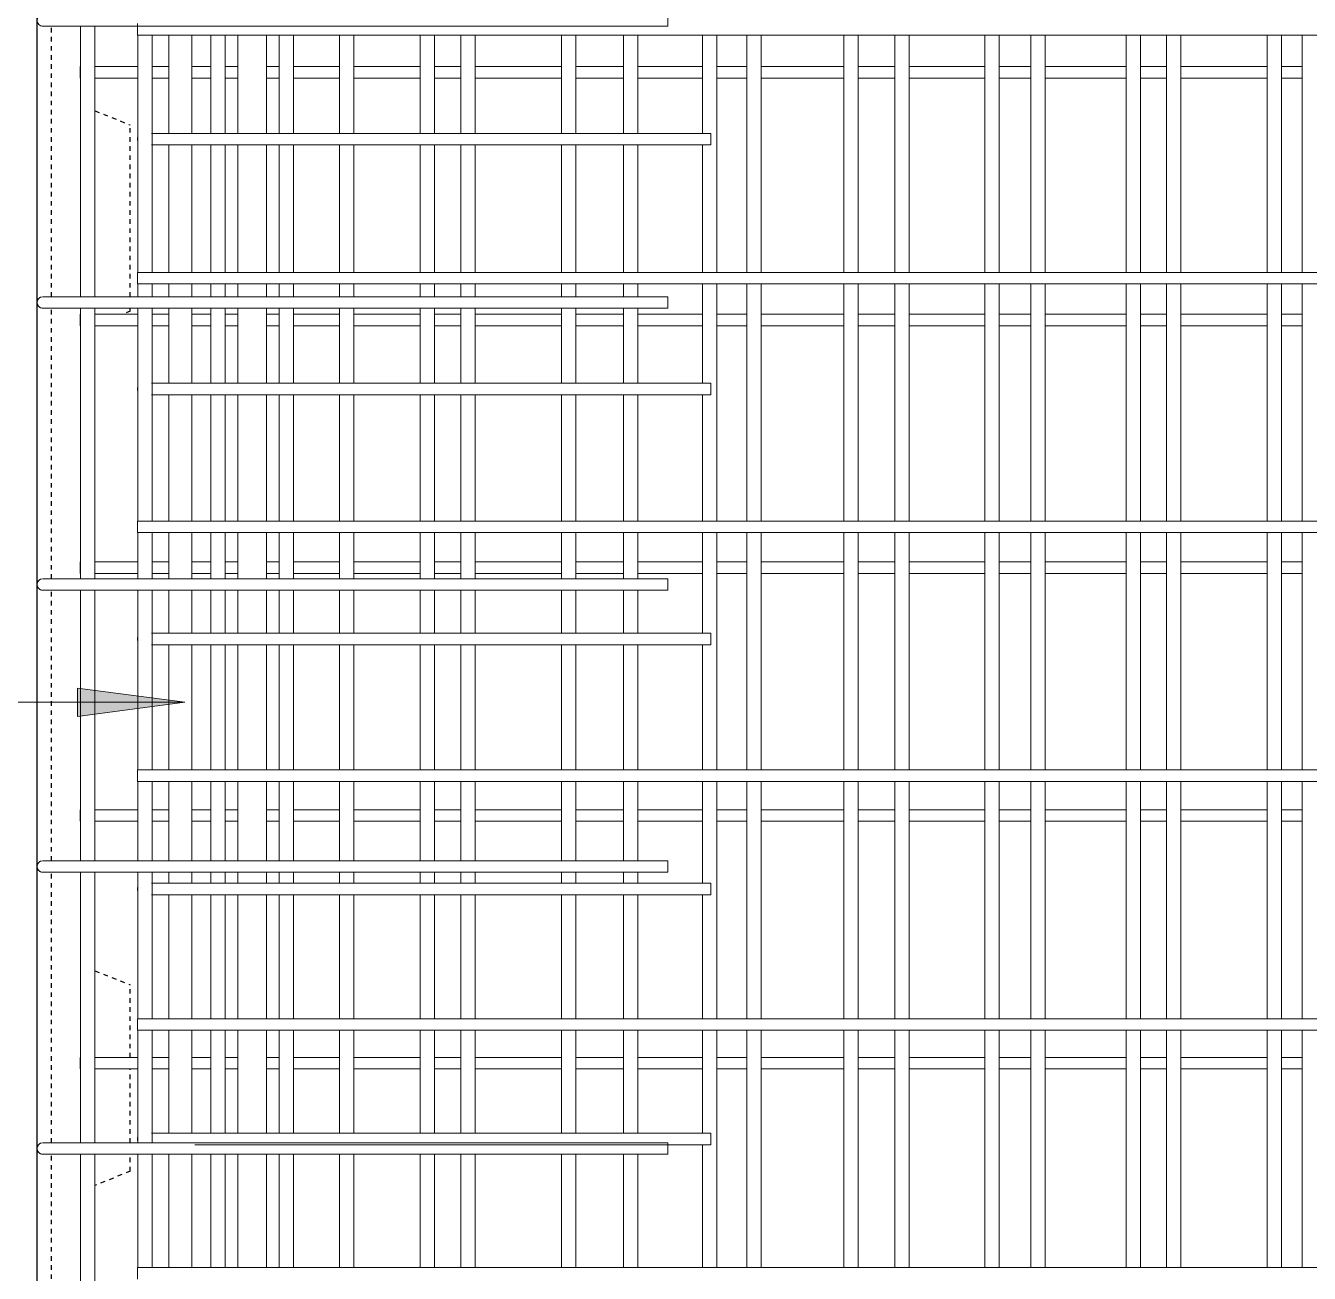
# Model space of a CAD drawing. Header units: millimetres. Extents: x -7118 to 5307, y -2677 to 10400.
# Drawn here: x -4304 to -3409, y 4541 to 5412 of the extents above; entities that cross this region are included whole.
import ezdxf

# ---------------------------------------------------------------- set-up
doc = ezdxf.new("R2010")
doc.units = ezdxf.units.MM
doc.linetypes.add('Dash', pattern=[6.36, 3.18, -3.18])
for name, color, linetype, lineweight in [('A-WALL', 113, 'Continuous', 25), ('A-WALL-HDLN', 110, 'Dash', 25), ('S-RBAR', 171, 'Continuous', 18), ('S-RBAR-IDEN', 171, 'Continuous', 9)]:
    doc.layers.add(name, color=color, linetype=linetype, lineweight=lineweight)

msp = doc.modelspace()

# ---------------------------------------------------------------- hatches: boundary and pattern name
at = {"layer": 'S-RBAR-IDEN'}
msp.add_hatch(color=256, dxfattribs=at).paths.add_polyline_path([(-4193.11251, 4939.71399), (-4268.11251, 4949.58793), (-4268.11251, 4929.84005)])

# ---------------------------------------------------------------- linework, layer by layer
at = {"layer": 'A-WALL'}
msp.add_line((-4296.19617, -1395), (-4296.19617, 7060), dxfattribs=at)
at = {"layer": 'A-WALL-HDLN'}
for p, q in [((-4286.19359, 5222.66667), (-4286.19359, 5411.44444)), ((-4255.84482, 5352.35946), (-4231.19617, 5342.5)), ((-4231.19617, 5222.66667), (-4231.19617, 5342.5)), ((-4286.19359, 5025.88889), (-4286.19359, 5214.66667)), ((-4231.19617, 5212.5), (-4231.19617, 5214.66667)), ((-4231.19617, 5212.5), (-4236.38848, 5210.42308)), ((-4286.19359, 4829.11111), (-4286.19359, 5017.88889)), ((-4286.19359, 4632.33333), (-4286.19359, 4821.11111)), ((-4255.84482, 4752.35946), (-4231.19617, 4742.5)), ((-4231.19617, 4691.94231), (-4231.19617, 4742.5)), ((-4231.19617, 4632.33333), (-4231.19617, 4683.94231)), ((-4286.19359, 4435.55556), (-4286.19359, 4624.33333)), ((-4231.19617, 4612.5), (-4231.19617, 4624.33333)), ((-4231.19617, 4612.5), (-4255.84482, 4602.64054))]:
    msp.add_line(p, q, dxfattribs=at)
at = {"layer": 'S-RBAR'}
for p, q in [((-3856.19617, 5411.44444), (-3856.19617, 5419.44444)), ((-4272.19617, 5411.44444), (-4292.19617, 5411.44444)), ((-4272.19617, 5411.44444), (-3856.19617, 5411.44444)), ((-4265.84482, 5222.66667), (-4265.84482, 5411.44444)), ((-4255.84482, 5222.66667), (-4255.84482, 5411.44444)), ((-4226.19617, 5405.25), (-4226.19617, 5413.25)), ((-4226.19617, 5405.25), (-2591.19617, 5405.25)), ((-4225.89942, 5239.65385), (-4225.89942, 5405.25)), ((-4215.89942, 5239.65385), (-4215.89942, 5405.25)), ((-4204.19617, 5336.64706), (-4204.19617, 5405.25)), ((-4188.19617, 5336.64706), (-4188.19617, 5405.25)), ((-4174.89211, 5336.64706), (-4174.89211, 5405.25)), ((-4164.89211, 5336.64706), (-4164.89211, 5405.25)), ((-4156.19617, 5336.64706), (-4156.19617, 5405.25)), ((-4136.19617, 5336.64706), (-4136.19617, 5405.25)), ((-4127.39456, 5336.64706), (-4127.39456, 5405.25)), ((-4117.39456, 5336.64706), (-4117.39456, 5405.25)), ((-4085.18941, 5336.64706), (-4085.18941, 5405.25)), ((-4075.18941, 5336.64706), (-4075.18941, 5405.25)), ((-4028.8897, 5336.64706), (-4028.8897, 5405.25)), ((-4018.8897, 5336.64706), (-4018.8897, 5405.25)), ((-4000.48671, 5336.64706), (-4000.48671, 5405.25)), ((-3990.48671, 5336.64706), (-3990.48671, 5405.25)), ((-3930.38485, 5336.64706), (-3930.38485, 5405.25)), ((-3920.38485, 5336.64706), (-3920.38485, 5405.25)), ((-3887.03401, 5336.64706), (-3887.03401, 5405.25)), ((-3877.03401, 5336.64706), (-3877.03401, 5405.25)), ((-3831.87999, 5336.64706), (-3831.87999, 5405.25)), ((-3821.87999, 5239.65385), (-3821.87999, 5405.25)), ((-3801.0813, 5239.65385), (-3801.0813, 5405.25)), ((-3791.0813, 5239.65385), (-3791.0813, 5405.25)), ((-3733.37513, 5239.65385), (-3733.37513, 5405.25)), ((-3723.37513, 5239.65385), (-3723.37513, 5405.25)), ((-3697.6286, 5239.65385), (-3697.6286, 5405.25)), ((-3687.6286, 5239.65385), (-3687.6286, 5405.25)), ((-3634.87027, 5239.65385), (-3634.87027, 5405.25)), ((-3624.87027, 5239.65385), (-3624.87027, 5405.25)), ((-3602.9259, 5239.65385), (-3602.9259, 5405.25)), ((-3592.9259, 5239.65385), (-3592.9259, 5405.25)), ((-3536.36542, 5239.65385), (-3536.36542, 5405.25)), ((-3526.36542, 5239.65385), (-3526.36542, 5405.25)), ((-3508.2232, 5239.65385), (-3508.2232, 5405.25)), ((-3498.2232, 5239.65385), (-3498.2232, 5405.25)), ((-3437.86056, 5239.65385), (-3437.86056, 5405.25)), ((-3427.86056, 5239.65385), (-3427.86056, 5405.25)), ((-3413.52049, 5239.65385), (-3413.52049, 5405.25)), ((-4266.19617, 5375.25), (-4266.19617, 5383.25)), ((-4255.84482, 5383.25), (-4225.89942, 5383.25)), ((-4215.89942, 5383.25), (-4204.19617, 5383.25)), ((-4188.19617, 5383.25), (-4174.89211, 5383.25)), ((-4164.89211, 5383.25), (-4156.19617, 5383.25)), ((-4136.19617, 5383.25), (-4127.39456, 5383.25)), ((-4117.39456, 5383.25), (-4085.18941, 5383.25)), ((-4075.18941, 5383.25), (-4028.8897, 5383.25)), ((-4018.8897, 5383.25), (-4000.48671, 5383.25)), ((-3990.48671, 5383.25), (-3930.38485, 5383.25)), ((-3920.38485, 5383.25), (-3887.03401, 5383.25)), ((-3877.03401, 5383.25), (-3831.87999, 5383.25)), ((-3821.87999, 5383.25), (-3801.0813, 5383.25)), ((-3791.0813, 5383.25), (-3733.37513, 5383.25)), ((-3723.37513, 5383.25), (-3697.6286, 5383.25)), ((-3687.6286, 5383.25), (-3634.87027, 5383.25)), ((-3624.87027, 5383.25), (-3602.9259, 5383.25)), ((-3592.9259, 5383.25), (-3536.36542, 5383.25)), ((-3526.36542, 5383.25), (-3508.2232, 5383.25)), ((-3498.2232, 5383.25), (-3437.86056, 5383.25)), ((-3427.86056, 5383.25), (-3413.52049, 5383.25)), ((-4255.84482, 5375.25), (-4225.89942, 5375.25)), ((-4215.89942, 5375.25), (-4204.19617, 5375.25)), ((-4188.19617, 5375.25), (-4174.89211, 5375.25)), ((-4164.89211, 5375.25), (-4156.19617, 5375.25)), ((-4136.19617, 5375.25), (-4127.39456, 5375.25)), ((-4117.39456, 5375.25), (-4085.18941, 5375.25)), ((-4075.18941, 5375.25), (-4028.8897, 5375.25)), ((-4018.8897, 5375.25), (-4000.48671, 5375.25)), ((-3990.48671, 5375.25), (-3930.38485, 5375.25)), ((-3920.38485, 5375.25), (-3887.03401, 5375.25)), ((-3877.03401, 5375.25), (-3831.87999, 5375.25)), ((-3821.87999, 5375.25), (-3801.0813, 5375.25)), ((-3791.0813, 5375.25), (-3733.37513, 5375.25)), ((-3723.37513, 5375.25), (-3697.6286, 5375.25)), ((-3687.6286, 5375.25), (-3634.87027, 5375.25)), ((-3624.87027, 5375.25), (-3602.9259, 5375.25)), ((-3592.9259, 5375.25), (-3536.36542, 5375.25)), ((-3526.36542, 5375.25), (-3508.2232, 5375.25)), ((-3498.2232, 5375.25), (-3437.86056, 5375.25)), ((-3427.86056, 5375.25), (-3413.52049, 5375.25)), ((-4186.19617, 5336.64706), (-4216.26621, 5336.64706)), ((-4186.19617, 5336.64706), (-3826.19617, 5336.64706)), ((-3826.19617, 5328.64706), (-3826.19617, 5336.64706)), ((-4186.19617, 5328.64706), (-4216.26621, 5328.64706)), ((-4204.19617, 5239.65385), (-4204.19617, 5328.64706)), ((-4188.19617, 5239.65385), (-4188.19617, 5328.64706)), ((-4186.19617, 5328.64706), (-3826.19617, 5328.64706)), ((-4174.89211, 5239.65385), (-4174.89211, 5328.64706)), ((-4164.89211, 5239.65385), (-4164.89211, 5328.64706)), ((-4156.19617, 5239.65385), (-4156.19617, 5328.64706)), ((-4136.19617, 5239.65385), (-4136.19617, 5328.64706)), ((-4127.39456, 5239.65385), (-4127.39456, 5328.64706)), ((-4117.39456, 5239.65385), (-4117.39456, 5328.64706)), ((-4085.18941, 5239.65385), (-4085.18941, 5328.64706)), ((-4075.18941, 5239.65385), (-4075.18941, 5328.64706)), ((-4028.8897, 5239.65385), (-4028.8897, 5328.64706)), ((-4018.8897, 5239.65385), (-4018.8897, 5328.64706)), ((-4000.48671, 5239.65385), (-4000.48671, 5328.64706)), ((-3990.48671, 5239.65385), (-3990.48671, 5328.64706)), ((-3930.38485, 5239.65385), (-3930.38485, 5328.64706)), ((-3920.38485, 5239.65385), (-3920.38485, 5328.64706)), ((-3887.03401, 5239.65385), (-3887.03401, 5328.64706)), ((-3877.03401, 5239.65385), (-3877.03401, 5328.64706)), ((-3831.87999, 5239.65385), (-3831.87999, 5328.64706)), ((-4226.19617, 5239.65385), (-2591.19617, 5239.65385)), ((-4226.19617, 5231.65385), (-4226.19617, 5239.65385)), ((-4226.19617, 5231.65385), (-2591.19617, 5231.65385)), ((-4225.89942, 5222.66667), (-4225.89942, 5231.65385)), ((-4215.89942, 5222.66667), (-4215.89942, 5231.65385)), ((-4204.19617, 5222.66667), (-4204.19617, 5231.65385)), ((-4188.19617, 5222.66667), (-4188.19617, 5231.65385)), ((-4174.89211, 5222.66667), (-4174.89211, 5231.65385)), ((-4164.89211, 5222.66667), (-4164.89211, 5231.65385)), ((-4156.19617, 5222.66667), (-4156.19617, 5231.65385)), ((-4136.19617, 5222.66667), (-4136.19617, 5231.65385)), ((-4127.39456, 5222.66667), (-4127.39456, 5231.65385)), ((-4117.39456, 5222.66667), (-4117.39456, 5231.65385)), ((-4085.18941, 5222.66667), (-4085.18941, 5231.65385)), ((-4075.18941, 5222.66667), (-4075.18941, 5231.65385)), ((-4028.8897, 5222.66667), (-4028.8897, 5231.65385)), ((-4018.8897, 5222.66667), (-4018.8897, 5231.65385)), ((-4000.48671, 5222.66667), (-4000.48671, 5231.65385)), ((-3990.48671, 5222.66667), (-3990.48671, 5231.65385)), ((-3930.38485, 5222.66667), (-3930.38485, 5231.65385)), ((-3920.38485, 5222.66667), (-3920.38485, 5231.65385)), ((-3887.03401, 5222.66667), (-3887.03401, 5231.65385)), ((-3877.03401, 5222.66667), (-3877.03401, 5231.65385)), ((-3831.87999, 5162.23529), (-3831.87999, 5231.65385)), ((-3821.87999, 5066.05769), (-3821.87999, 5231.65385)), ((-3801.0813, 5066.05769), (-3801.0813, 5231.65385)), ((-3791.0813, 5066.05769), (-3791.0813, 5231.65385)), ((-3733.37513, 5066.05769), (-3733.37513, 5231.65385)), ((-3723.37513, 5066.05769), (-3723.37513, 5231.65385)), ((-3697.6286, 5066.05769), (-3697.6286, 5231.65385)), ((-3687.6286, 5066.05769), (-3687.6286, 5231.65385)), ((-3634.87027, 5066.05769), (-3634.87027, 5231.65385)), ((-3624.87027, 5066.05769), (-3624.87027, 5231.65385)), ((-3602.9259, 5066.05769), (-3602.9259, 5231.65385)), ((-3592.9259, 5066.05769), (-3592.9259, 5231.65385)), ((-3536.36542, 5066.05769), (-3536.36542, 5231.65385)), ((-3526.36542, 5066.05769), (-3526.36542, 5231.65385)), ((-3508.2232, 5066.05769), (-3508.2232, 5231.65385)), ((-3498.2232, 5066.05769), (-3498.2232, 5231.65385)), ((-3437.86056, 5066.05769), (-3437.86056, 5231.65385)), ((-3427.86056, 5066.05769), (-3427.86056, 5231.65385)), ((-3413.52049, 5066.05769), (-3413.52049, 5231.65385)), ((-4272.19617, 5222.66667), (-4292.19617, 5222.66667)), ((-4272.19617, 5222.66667), (-3856.19617, 5222.66667)), ((-3856.19617, 5214.66667), (-3856.19617, 5222.66667)), ((-4272.19617, 5214.66667), (-4292.19617, 5214.66667)), ((-4272.19617, 5214.66667), (-3856.19617, 5214.66667)), ((-4265.84482, 5025.88889), (-4265.84482, 5214.66667)), ((-4255.84482, 5025.88889), (-4255.84482, 5214.66667)), ((-4225.89942, 5066.05769), (-4225.89942, 5214.66667)), ((-4215.89942, 5066.05769), (-4215.89942, 5214.66667)), ((-4204.19617, 5162.23529), (-4204.19617, 5214.66667)), ((-4188.19617, 5162.23529), (-4188.19617, 5214.66667)), ((-4174.89211, 5162.23529), (-4174.89211, 5214.66667)), ((-4164.89211, 5162.23529), (-4164.89211, 5214.66667)), ((-4156.19617, 5162.23529), (-4156.19617, 5214.66667)), ((-4136.19617, 5162.23529), (-4136.19617, 5214.66667)), ((-4127.39456, 5162.23529), (-4127.39456, 5214.66667)), ((-4117.39456, 5162.23529), (-4117.39456, 5214.66667)), ((-4085.18941, 5162.23529), (-4085.18941, 5214.66667)), ((-4075.18941, 5162.23529), (-4075.18941, 5214.66667)), ((-4028.8897, 5162.23529), (-4028.8897, 5214.66667)), ((-4018.8897, 5162.23529), (-4018.8897, 5214.66667)), ((-4000.48671, 5162.23529), (-4000.48671, 5214.66667)), ((-3990.48671, 5162.23529), (-3990.48671, 5214.66667)), ((-3930.38485, 5162.23529), (-3930.38485, 5214.66667)), ((-3920.38485, 5162.23529), (-3920.38485, 5214.66667)), ((-3887.03401, 5162.23529), (-3887.03401, 5214.66667)), ((-3877.03401, 5162.23529), (-3877.03401, 5214.66667)), ((-4266.19617, 5202.42308), (-4266.19617, 5210.42308)), ((-4255.84482, 5210.42308), (-4225.89942, 5210.42308)), ((-4215.89942, 5210.42308), (-4204.19617, 5210.42308)), ((-4188.19617, 5210.42308), (-4174.89211, 5210.42308)), ((-4164.89211, 5210.42308), (-4156.19617, 5210.42308)), ((-4136.19617, 5210.42308), (-4127.39456, 5210.42308)), ((-4117.39456, 5210.42308), (-4085.18941, 5210.42308)), ((-4075.18941, 5210.42308), (-4028.8897, 5210.42308)), ((-4018.8897, 5210.42308), (-4000.48671, 5210.42308)), ((-3990.48671, 5210.42308), (-3930.38485, 5210.42308)), ((-3920.38485, 5210.42308), (-3887.03401, 5210.42308)), ((-3877.03401, 5210.42308), (-3831.87999, 5210.42308)), ((-3821.87999, 5210.42308), (-3801.0813, 5210.42308)), ((-3791.0813, 5210.42308), (-3733.37513, 5210.42308)), ((-3723.37513, 5210.42308), (-3697.6286, 5210.42308)), ((-3687.6286, 5210.42308), (-3634.87027, 5210.42308)), ((-3624.87027, 5210.42308), (-3602.9259, 5210.42308)), ((-3592.9259, 5210.42308), (-3536.36542, 5210.42308)), ((-3526.36542, 5210.42308), (-3508.2232, 5210.42308)), ((-3498.2232, 5210.42308), (-3437.86056, 5210.42308)), ((-3427.86056, 5210.42308), (-3413.52049, 5210.42308)), ((-4255.84482, 5202.42308), (-4225.89942, 5202.42308)), ((-4215.89942, 5202.42308), (-4204.19617, 5202.42308)), ((-4188.19617, 5202.42308), (-4174.89211, 5202.42308)), ((-4164.89211, 5202.42308), (-4156.19617, 5202.42308)), ((-4136.19617, 5202.42308), (-4127.39456, 5202.42308)), ((-4117.39456, 5202.42308), (-4085.18941, 5202.42308)), ((-4075.18941, 5202.42308), (-4028.8897, 5202.42308)), ((-4018.8897, 5202.42308), (-4000.48671, 5202.42308)), ((-3990.48671, 5202.42308), (-3930.38485, 5202.42308)), ((-3920.38485, 5202.42308), (-3887.03401, 5202.42308)), ((-3877.03401, 5202.42308), (-3831.87999, 5202.42308)), ((-3821.87999, 5202.42308), (-3801.0813, 5202.42308)), ((-3791.0813, 5202.42308), (-3733.37513, 5202.42308)), ((-3723.37513, 5202.42308), (-3697.6286, 5202.42308)), ((-3687.6286, 5202.42308), (-3634.87027, 5202.42308)), ((-3624.87027, 5202.42308), (-3602.9259, 5202.42308)), ((-3592.9259, 5202.42308), (-3536.36542, 5202.42308)), ((-3526.36542, 5202.42308), (-3508.2232, 5202.42308)), ((-3498.2232, 5202.42308), (-3437.86056, 5202.42308)), ((-3427.86056, 5202.42308), (-3413.52049, 5202.42308)), ((-4186.19617, 5162.23529), (-4216.26621, 5162.23529)), ((-4186.19617, 5162.23529), (-3826.19617, 5162.23529)), ((-3826.19617, 5154.23529), (-3826.19617, 5162.23529)), ((-4186.19617, 5154.23529), (-4216.26621, 5154.23529)), ((-4204.19617, 5066.05769), (-4204.19617, 5154.23529)), ((-4188.19617, 5066.05769), (-4188.19617, 5154.23529)), ((-4186.19617, 5154.23529), (-3826.19617, 5154.23529)), ((-4174.89211, 5066.05769), (-4174.89211, 5154.23529)), ((-4164.89211, 5066.05769), (-4164.89211, 5154.23529)), ((-4156.19617, 5066.05769), (-4156.19617, 5154.23529)), ((-4136.19617, 5066.05769), (-4136.19617, 5154.23529)), ((-4127.39456, 5066.05769), (-4127.39456, 5154.23529)), ((-4117.39456, 5066.05769), (-4117.39456, 5154.23529)), ((-4085.18941, 5066.05769), (-4085.18941, 5154.23529)), ((-4075.18941, 5066.05769), (-4075.18941, 5154.23529)), ((-4028.8897, 5066.05769), (-4028.8897, 5154.23529)), ((-4018.8897, 5066.05769), (-4018.8897, 5154.23529)), ((-4000.48671, 5066.05769), (-4000.48671, 5154.23529)), ((-3990.48671, 5066.05769), (-3990.48671, 5154.23529)), ((-3930.38485, 5066.05769), (-3930.38485, 5154.23529)), ((-3920.38485, 5066.05769), (-3920.38485, 5154.23529)), ((-3887.03401, 5066.05769), (-3887.03401, 5154.23529)), ((-3877.03401, 5066.05769), (-3877.03401, 5154.23529)), ((-3831.87999, 5066.05769), (-3831.87999, 5154.23529)), ((-4226.19617, 5066.05769), (-2591.19617, 5066.05769)), ((-4226.19617, 5058.05769), (-4226.19617, 5066.05769)), ((-4226.19617, 5058.05769), (-2591.19617, 5058.05769)), ((-4225.89942, 5025.88889), (-4225.89942, 5058.05769)), ((-4215.89942, 5025.88889), (-4215.89942, 5058.05769)), ((-4204.19617, 5025.88889), (-4204.19617, 5058.05769)), ((-4188.19617, 5025.88889), (-4188.19617, 5058.05769)), ((-4174.89211, 5025.88889), (-4174.89211, 5058.05769)), ((-4164.89211, 5025.88889), (-4164.89211, 5058.05769)), ((-4156.19617, 5025.88889), (-4156.19617, 5058.05769)), ((-4136.19617, 5025.88889), (-4136.19617, 5058.05769)), ((-4127.39456, 5025.88889), (-4127.39456, 5058.05769)), ((-4117.39456, 5025.88889), (-4117.39456, 5058.05769)), ((-4085.18941, 5025.88889), (-4085.18941, 5058.05769)), ((-4075.18941, 5025.88889), (-4075.18941, 5058.05769)), ((-4028.8897, 5025.88889), (-4028.8897, 5058.05769)), ((-4018.8897, 5025.88889), (-4018.8897, 5058.05769)), ((-4000.48671, 5025.88889), (-4000.48671, 5058.05769)), ((-3990.48671, 5025.88889), (-3990.48671, 5058.05769)), ((-3930.38485, 5025.88889), (-3930.38485, 5058.05769)), ((-3920.38485, 5025.88889), (-3920.38485, 5058.05769)), ((-3887.03401, 5025.88889), (-3887.03401, 5058.05769)), ((-3877.03401, 5025.88889), (-3877.03401, 5058.05769)), ((-3831.87999, 4987.82353), (-3831.87999, 5058.05769)), ((-3821.87999, 4892.46154), (-3821.87999, 5058.05769)), ((-3801.0813, 4892.46154), (-3801.0813, 5058.05769)), ((-3791.0813, 4892.46154), (-3791.0813, 5058.05769)), ((-3733.37513, 4892.46154), (-3733.37513, 5058.05769)), ((-3723.37513, 4892.46154), (-3723.37513, 5058.05769)), ((-3697.6286, 4892.46154), (-3697.6286, 5058.05769)), ((-3687.6286, 4892.46154), (-3687.6286, 5058.05769)), ((-3634.87027, 4892.46154), (-3634.87027, 5058.05769)), ((-3624.87027, 4892.46154), (-3624.87027, 5058.05769)), ((-3602.9259, 4892.46154), (-3602.9259, 5058.05769)), ((-3592.9259, 4892.46154), (-3592.9259, 5058.05769)), ((-3536.36542, 4892.46154), (-3536.36542, 5058.05769)), ((-3526.36542, 4892.46154), (-3526.36542, 5058.05769)), ((-3508.2232, 4892.46154), (-3508.2232, 5058.05769)), ((-3498.2232, 4892.46154), (-3498.2232, 5058.05769)), ((-3437.86056, 4892.46154), (-3437.86056, 5058.05769)), ((-3427.86056, 4892.46154), (-3427.86056, 5058.05769)), ((-3413.52049, 4892.46154), (-3413.52049, 5058.05769)), ((-4266.19617, 5029.59615), (-4266.19617, 5037.59615)), ((-4255.84482, 5037.59615), (-4225.89942, 5037.59615)), ((-4215.89942, 5037.59615), (-4204.19617, 5037.59615)), ((-4188.19617, 5037.59615), (-4174.89211, 5037.59615)), ((-4164.89211, 5037.59615), (-4156.19617, 5037.59615)), ((-4136.19617, 5037.59615), (-4127.39456, 5037.59615)), ((-4117.39456, 5037.59615), (-4085.18941, 5037.59615)), ((-4075.18941, 5037.59615), (-4028.8897, 5037.59615)), ((-4018.8897, 5037.59615), (-4000.48671, 5037.59615)), ((-3990.48671, 5037.59615), (-3930.38485, 5037.59615)), ((-3920.38485, 5037.59615), (-3887.03401, 5037.59615)), ((-3877.03401, 5037.59615), (-3831.87999, 5037.59615)), ((-3821.87999, 5037.59615), (-3801.0813, 5037.59615)), ((-3791.0813, 5037.59615), (-3733.37513, 5037.59615)), ((-3723.37513, 5037.59615), (-3697.6286, 5037.59615)), ((-3687.6286, 5037.59615), (-3634.87027, 5037.59615)), ((-3624.87027, 5037.59615), (-3602.9259, 5037.59615)), ((-3592.9259, 5037.59615), (-3536.36542, 5037.59615)), ((-3526.36542, 5037.59615), (-3508.2232, 5037.59615)), ((-3498.2232, 5037.59615), (-3437.86056, 5037.59615)), ((-3427.86056, 5037.59615), (-3413.52049, 5037.59615)), ((-4272.19617, 5025.88889), (-4292.19617, 5025.88889)), ((-4272.19617, 5025.88889), (-3856.19617, 5025.88889)), ((-4255.84482, 5029.59615), (-4225.89942, 5029.59615)), ((-4215.89942, 5029.59615), (-4204.19617, 5029.59615)), ((-4188.19617, 5029.59615), (-4174.89211, 5029.59615)), ((-4164.89211, 5029.59615), (-4156.19617, 5029.59615)), ((-4136.19617, 5029.59615), (-4127.39456, 5029.59615)), ((-4117.39456, 5029.59615), (-4085.18941, 5029.59615)), ((-4075.18941, 5029.59615), (-4028.8897, 5029.59615)), ((-4018.8897, 5029.59615), (-4000.48671, 5029.59615)), ((-3990.48671, 5029.59615), (-3930.38485, 5029.59615)), ((-3920.38485, 5029.59615), (-3887.03401, 5029.59615)), ((-3877.03401, 5029.59615), (-3831.87999, 5029.59615)), ((-3856.19617, 5017.88889), (-3856.19617, 5025.88889)), ((-3821.87999, 5029.59615), (-3801.0813, 5029.59615)), ((-3791.0813, 5029.59615), (-3733.37513, 5029.59615)), ((-3723.37513, 5029.59615), (-3697.6286, 5029.59615)), ((-3687.6286, 5029.59615), (-3634.87027, 5029.59615)), ((-3624.87027, 5029.59615), (-3602.9259, 5029.59615)), ((-3592.9259, 5029.59615), (-3536.36542, 5029.59615)), ((-3526.36542, 5029.59615), (-3508.2232, 5029.59615)), ((-3498.2232, 5029.59615), (-3437.86056, 5029.59615)), ((-3427.86056, 5029.59615), (-3413.52049, 5029.59615)), ((-4272.19617, 5017.88889), (-4292.19617, 5017.88889)), ((-4272.19617, 5017.88889), (-3856.19617, 5017.88889)), ((-4265.84482, 4829.11111), (-4265.84482, 5017.88889)), ((-4255.84482, 4829.11111), (-4255.84482, 5017.88889)), ((-4225.89942, 4892.46154), (-4225.89942, 5017.88889)), ((-4215.89942, 4892.46154), (-4215.89942, 5017.88889)), ((-4204.19617, 4987.82353), (-4204.19617, 5017.88889)), ((-4188.19617, 4987.82353), (-4188.19617, 5017.88889)), ((-4174.89211, 4987.82353), (-4174.89211, 5017.88889)), ((-4164.89211, 4987.82353), (-4164.89211, 5017.88889)), ((-4156.19617, 4987.82353), (-4156.19617, 5017.88889)), ((-4136.19617, 4987.82353), (-4136.19617, 5017.88889)), ((-4127.39456, 4987.82353), (-4127.39456, 5017.88889)), ((-4117.39456, 4987.82353), (-4117.39456, 5017.88889)), ((-4085.18941, 4987.82353), (-4085.18941, 5017.88889)), ((-4075.18941, 4987.82353), (-4075.18941, 5017.88889)), ((-4028.8897, 4987.82353), (-4028.8897, 5017.88889)), ((-4018.8897, 4987.82353), (-4018.8897, 5017.88889)), ((-4000.48671, 4987.82353), (-4000.48671, 5017.88889)), ((-3990.48671, 4987.82353), (-3990.48671, 5017.88889)), ((-3930.38485, 4987.82353), (-3930.38485, 5017.88889)), ((-3920.38485, 4987.82353), (-3920.38485, 5017.88889)), ((-3887.03401, 4987.82353), (-3887.03401, 5017.88889)), ((-3877.03401, 4987.82353), (-3877.03401, 5017.88889)), ((-4186.19617, 4987.82353), (-4216.26621, 4987.82353)), ((-4186.19617, 4987.82353), (-3826.19617, 4987.82353)), ((-3826.19617, 4979.82353), (-3826.19617, 4987.82353)), ((-4186.19617, 4979.82353), (-4216.26621, 4979.82353)), ((-4204.19617, 4892.46154), (-4204.19617, 4979.82353)), ((-4188.19617, 4892.46154), (-4188.19617, 4979.82353)), ((-4186.19617, 4979.82353), (-3826.19617, 4979.82353)), ((-4174.89211, 4892.46154), (-4174.89211, 4979.82353)), ((-4164.89211, 4892.46154), (-4164.89211, 4979.82353)), ((-4156.19617, 4892.46154), (-4156.19617, 4979.82353)), ((-4136.19617, 4892.46154), (-4136.19617, 4979.82353)), ((-4127.39456, 4892.46154), (-4127.39456, 4979.82353)), ((-4117.39456, 4892.46154), (-4117.39456, 4979.82353)), ((-4085.18941, 4892.46154), (-4085.18941, 4979.82353)), ((-4075.18941, 4892.46154), (-4075.18941, 4979.82353)), ((-4028.8897, 4892.46154), (-4028.8897, 4979.82353)), ((-4018.8897, 4892.46154), (-4018.8897, 4979.82353)), ((-4000.48671, 4892.46154), (-4000.48671, 4979.82353)), ((-3990.48671, 4892.46154), (-3990.48671, 4979.82353)), ((-3930.38485, 4892.46154), (-3930.38485, 4979.82353)), ((-3920.38485, 4892.46154), (-3920.38485, 4979.82353)), ((-3887.03401, 4892.46154), (-3887.03401, 4979.82353)), ((-3877.03401, 4892.46154), (-3877.03401, 4979.82353)), ((-3831.87999, 4892.46154), (-3831.87999, 4979.82353)), ((-4226.19617, 4892.46154), (-2591.19617, 4892.46154)), ((-4226.19617, 4884.46154), (-4226.19617, 4892.46154)), ((-4226.19617, 4884.46154), (-2591.19617, 4884.46154)), ((-4225.89942, 4829.11111), (-4225.89942, 4884.46154)), ((-4215.89942, 4829.11111), (-4215.89942, 4884.46154)), ((-4204.19617, 4829.11111), (-4204.19617, 4884.46154)), ((-4188.19617, 4829.11111), (-4188.19617, 4884.46154)), ((-4174.89211, 4829.11111), (-4174.89211, 4884.46154)), ((-4164.89211, 4829.11111), (-4164.89211, 4884.46154)), ((-4156.19617, 4829.11111), (-4156.19617, 4884.46154)), ((-4136.19617, 4829.11111), (-4136.19617, 4884.46154)), ((-4127.39456, 4829.11111), (-4127.39456, 4884.46154)), ((-4117.39456, 4829.11111), (-4117.39456, 4884.46154)), ((-4085.18941, 4829.11111), (-4085.18941, 4884.46154)), ((-4075.18941, 4829.11111), (-4075.18941, 4884.46154)), ((-4028.8897, 4829.11111), (-4028.8897, 4884.46154)), ((-4018.8897, 4829.11111), (-4018.8897, 4884.46154)), ((-4000.48671, 4829.11111), (-4000.48671, 4884.46154)), ((-3990.48671, 4829.11111), (-3990.48671, 4884.46154)), ((-3930.38485, 4829.11111), (-3930.38485, 4884.46154)), ((-3920.38485, 4829.11111), (-3920.38485, 4884.46154)), ((-3887.03401, 4829.11111), (-3887.03401, 4884.46154)), ((-3877.03401, 4829.11111), (-3877.03401, 4884.46154)), ((-3831.87999, 4813.41176), (-3831.87999, 4884.46154)), ((-3821.87999, 4718.86538), (-3821.87999, 4884.46154)), ((-3801.0813, 4718.86538), (-3801.0813, 4884.46154)), ((-3791.0813, 4718.86538), (-3791.0813, 4884.46154)), ((-3733.37513, 4718.86538), (-3733.37513, 4884.46154)), ((-3723.37513, 4718.86538), (-3723.37513, 4884.46154)), ((-3697.6286, 4718.86538), (-3697.6286, 4884.46154)), ((-3687.6286, 4718.86538), (-3687.6286, 4884.46154)), ((-3634.87027, 4718.86538), (-3634.87027, 4884.46154)), ((-3624.87027, 4718.86538), (-3624.87027, 4884.46154)), ((-3602.9259, 4718.86538), (-3602.9259, 4884.46154)), ((-3592.9259, 4718.86538), (-3592.9259, 4884.46154)), ((-3536.36542, 4718.86538), (-3536.36542, 4884.46154)), ((-3526.36542, 4718.86538), (-3526.36542, 4884.46154)), ((-3508.2232, 4718.86538), (-3508.2232, 4884.46154)), ((-3498.2232, 4718.86538), (-3498.2232, 4884.46154)), ((-3437.86056, 4718.86538), (-3437.86056, 4884.46154)), ((-3427.86056, 4718.86538), (-3427.86056, 4884.46154)), ((-3413.52049, 4718.86538), (-3413.52049, 4884.46154)), ((-4266.19617, 4856.76923), (-4266.19617, 4864.76923)), ((-4255.84482, 4864.76923), (-4225.89942, 4864.76923)), ((-4215.89942, 4864.76923), (-4204.19617, 4864.76923)), ((-4188.19617, 4864.76923), (-4174.89211, 4864.76923)), ((-4164.89211, 4864.76923), (-4156.19617, 4864.76923)), ((-4136.19617, 4864.76923), (-4127.39456, 4864.76923)), ((-4117.39456, 4864.76923), (-4085.18941, 4864.76923)), ((-4075.18941, 4864.76923), (-4028.8897, 4864.76923)), ((-4018.8897, 4864.76923), (-4000.48671, 4864.76923)), ((-3990.48671, 4864.76923), (-3930.38485, 4864.76923)), ((-3920.38485, 4864.76923), (-3887.03401, 4864.76923)), ((-3877.03401, 4864.76923), (-3831.87999, 4864.76923)), ((-3821.87999, 4864.76923), (-3801.0813, 4864.76923)), ((-3791.0813, 4864.76923), (-3733.37513, 4864.76923)), ((-3723.37513, 4864.76923), (-3697.6286, 4864.76923)), ((-3687.6286, 4864.76923), (-3634.87027, 4864.76923)), ((-3624.87027, 4864.76923), (-3602.9259, 4864.76923)), ((-3592.9259, 4864.76923), (-3536.36542, 4864.76923)), ((-3526.36542, 4864.76923), (-3508.2232, 4864.76923)), ((-3498.2232, 4864.76923), (-3437.86056, 4864.76923)), ((-3427.86056, 4864.76923), (-3413.52049, 4864.76923)), ((-4255.84482, 4856.76923), (-4225.89942, 4856.76923)), ((-4215.89942, 4856.76923), (-4204.19617, 4856.76923)), ((-4188.19617, 4856.76923), (-4174.89211, 4856.76923)), ((-4164.89211, 4856.76923), (-4156.19617, 4856.76923)), ((-4136.19617, 4856.76923), (-4127.39456, 4856.76923)), ((-4117.39456, 4856.76923), (-4085.18941, 4856.76923)), ((-4075.18941, 4856.76923), (-4028.8897, 4856.76923)), ((-4018.8897, 4856.76923), (-4000.48671, 4856.76923)), ((-3990.48671, 4856.76923), (-3930.38485, 4856.76923)), ((-3920.38485, 4856.76923), (-3887.03401, 4856.76923)), ((-3877.03401, 4856.76923), (-3831.87999, 4856.76923)), ((-3821.87999, 4856.76923), (-3801.0813, 4856.76923)), ((-3791.0813, 4856.76923), (-3733.37513, 4856.76923)), ((-3723.37513, 4856.76923), (-3697.6286, 4856.76923)), ((-3687.6286, 4856.76923), (-3634.87027, 4856.76923)), ((-3624.87027, 4856.76923), (-3602.9259, 4856.76923)), ((-3592.9259, 4856.76923), (-3536.36542, 4856.76923)), ((-3526.36542, 4856.76923), (-3508.2232, 4856.76923)), ((-3498.2232, 4856.76923), (-3437.86056, 4856.76923)), ((-3427.86056, 4856.76923), (-3413.52049, 4856.76923)), ((-4272.19617, 4829.11111), (-4292.19617, 4829.11111)), ((-4272.19617, 4829.11111), (-3856.19617, 4829.11111)), ((-3856.19617, 4821.11111), (-3856.19617, 4829.11111)), ((-4272.19617, 4821.11111), (-4292.19617, 4821.11111)), ((-4272.19617, 4821.11111), (-3856.19617, 4821.11111)), ((-4265.84482, 4632.33333), (-4265.84482, 4821.11111)), ((-4255.84482, 4632.33333), (-4255.84482, 4821.11111)), ((-4225.89942, 4718.86538), (-4225.89942, 4821.11111)), ((-4215.89942, 4718.86538), (-4215.89942, 4821.11111)), ((-4204.19617, 4813.41176), (-4204.19617, 4821.11111)), ((-4188.19617, 4813.41176), (-4188.19617, 4821.11111)), ((-4174.89211, 4813.41176), (-4174.89211, 4821.11111)), ((-4164.89211, 4813.41176), (-4164.89211, 4821.11111)), ((-4156.19617, 4813.41176), (-4156.19617, 4821.11111)), ((-4136.19617, 4813.41176), (-4136.19617, 4821.11111)), ((-4127.39456, 4813.41176), (-4127.39456, 4821.11111)), ((-4117.39456, 4813.41176), (-4117.39456, 4821.11111)), ((-4085.18941, 4813.41176), (-4085.18941, 4821.11111)), ((-4075.18941, 4813.41176), (-4075.18941, 4821.11111)), ((-4028.8897, 4813.41176), (-4028.8897, 4821.11111)), ((-4018.8897, 4813.41176), (-4018.8897, 4821.11111)), ((-4000.48671, 4813.41176), (-4000.48671, 4821.11111)), ((-3990.48671, 4813.41176), (-3990.48671, 4821.11111)), ((-3930.38485, 4813.41176), (-3930.38485, 4821.11111)), ((-3920.38485, 4813.41176), (-3920.38485, 4821.11111)), ((-3887.03401, 4813.41176), (-3887.03401, 4821.11111)), ((-3877.03401, 4813.41176), (-3877.03401, 4821.11111)), ((-4186.19617, 4813.41176), (-4216.26621, 4813.41176)), ((-4186.19617, 4813.41176), (-3826.19617, 4813.41176)), ((-3826.19617, 4805.41176), (-3826.19617, 4813.41176)), ((-4186.19617, 4805.41176), (-4216.26621, 4805.41176)), ((-4204.19617, 4718.86538), (-4204.19617, 4805.41176)), ((-4188.19617, 4718.86538), (-4188.19617, 4805.41176)), ((-4186.19617, 4805.41176), (-3826.19617, 4805.41176)), ((-4174.89211, 4718.86538), (-4174.89211, 4805.41176)), ((-4164.89211, 4718.86538), (-4164.89211, 4805.41176)), ((-4156.19617, 4718.86538), (-4156.19617, 4805.41176)), ((-4136.19617, 4718.86538), (-4136.19617, 4805.41176)), ((-4127.39456, 4718.86538), (-4127.39456, 4805.41176)), ((-4117.39456, 4718.86538), (-4117.39456, 4805.41176)), ((-4085.18941, 4718.86538), (-4085.18941, 4805.41176)), ((-4075.18941, 4718.86538), (-4075.18941, 4805.41176)), ((-4028.8897, 4718.86538), (-4028.8897, 4805.41176)), ((-4018.8897, 4718.86538), (-4018.8897, 4805.41176)), ((-4000.48671, 4718.86538), (-4000.48671, 4805.41176)), ((-3990.48671, 4718.86538), (-3990.48671, 4805.41176)), ((-3930.38485, 4718.86538), (-3930.38485, 4805.41176)), ((-3920.38485, 4718.86538), (-3920.38485, 4805.41176)), ((-3887.03401, 4718.86538), (-3887.03401, 4805.41176)), ((-3877.03401, 4718.86538), (-3877.03401, 4805.41176)), ((-3831.87999, 4718.86538), (-3831.87999, 4805.41176)), ((-4226.19617, 4718.86538), (-2591.19617, 4718.86538)), ((-4226.19617, 4710.86538), (-4226.19617, 4718.86538)), ((-4226.19617, 4710.86538), (-2591.19617, 4710.86538)), ((-4225.89942, 4632.33333), (-4225.89942, 4710.86538)), ((-4215.89942, 4632.33333), (-4215.89942, 4710.86538)), ((-4204.19617, 4639), (-4204.19617, 4710.86538)), ((-4188.19617, 4639), (-4188.19617, 4710.86538)), ((-4174.89211, 4639), (-4174.89211, 4710.86538)), ((-4164.89211, 4639), (-4164.89211, 4710.86538)), ((-4156.19617, 4639), (-4156.19617, 4710.86538)), ((-4136.19617, 4639), (-4136.19617, 4710.86538)), ((-4127.39456, 4639), (-4127.39456, 4710.86538)), ((-4117.39456, 4639), (-4117.39456, 4710.86538)), ((-4085.18941, 4639), (-4085.18941, 4710.86538)), ((-4075.18941, 4639), (-4075.18941, 4710.86538)), ((-4028.8897, 4639), (-4028.8897, 4710.86538)), ((-4018.8897, 4639), (-4018.8897, 4710.86538)), ((-4000.48671, 4639), (-4000.48671, 4710.86538)), ((-3990.48671, 4639), (-3990.48671, 4710.86538)), ((-3930.38485, 4639), (-3930.38485, 4710.86538)), ((-3920.38485, 4639), (-3920.38485, 4710.86538)), ((-3887.03401, 4639), (-3887.03401, 4710.86538)), ((-3877.03401, 4639), (-3877.03401, 4710.86538)), ((-3831.87999, 4639), (-3831.87999, 4710.86538)), ((-3821.87999, 4545.26923), (-3821.87999, 4710.86538)), ((-3801.0813, 4545.26923), (-3801.0813, 4710.86538)), ((-3791.0813, 4545.26923), (-3791.0813, 4710.86538)), ((-3733.37513, 4545.26923), (-3733.37513, 4710.86538)), ((-3723.37513, 4545.26923), (-3723.37513, 4710.86538)), ((-3697.6286, 4545.26923), (-3697.6286, 4710.86538)), ((-3687.6286, 4545.26923), (-3687.6286, 4710.86538)), ((-3634.87027, 4545.26923), (-3634.87027, 4710.86538)), ((-3624.87027, 4545.26923), (-3624.87027, 4710.86538)), ((-3602.9259, 4545.26923), (-3602.9259, 4710.86538)), ((-3592.9259, 4545.26923), (-3592.9259, 4710.86538)), ((-3536.36542, 4545.26923), (-3536.36542, 4710.86538)), ((-3526.36542, 4545.26923), (-3526.36542, 4710.86538)), ((-3508.2232, 4545.26923), (-3508.2232, 4710.86538)), ((-3498.2232, 4545.26923), (-3498.2232, 4710.86538)), ((-3437.86056, 4545.26923), (-3437.86056, 4710.86538)), ((-3427.86056, 4545.26923), (-3427.86056, 4710.86538)), ((-3413.52049, 4545.26923), (-3413.52049, 4710.86538)), ((-4266.19617, 4683.94231), (-4266.19617, 4691.94231)), ((-4255.84482, 4691.94231), (-4225.89942, 4691.94231)), ((-4215.89942, 4691.94231), (-4204.19617, 4691.94231)), ((-4188.19617, 4691.94231), (-4174.89211, 4691.94231)), ((-4164.89211, 4691.94231), (-4156.19617, 4691.94231)), ((-4136.19617, 4691.94231), (-4127.39456, 4691.94231)), ((-4117.39456, 4691.94231), (-4085.18941, 4691.94231)), ((-4075.18941, 4691.94231), (-4028.8897, 4691.94231)), ((-4018.8897, 4691.94231), (-4000.48671, 4691.94231)), ((-3990.48671, 4691.94231), (-3930.38485, 4691.94231)), ((-3920.38485, 4691.94231), (-3887.03401, 4691.94231)), ((-3877.03401, 4691.94231), (-3831.87999, 4691.94231)), ((-3821.87999, 4691.94231), (-3801.0813, 4691.94231)), ((-3791.0813, 4691.94231), (-3733.37513, 4691.94231)), ((-3723.37513, 4691.94231), (-3697.6286, 4691.94231)), ((-3687.6286, 4691.94231), (-3634.87027, 4691.94231)), ((-3624.87027, 4691.94231), (-3602.9259, 4691.94231)), ((-3592.9259, 4691.94231), (-3536.36542, 4691.94231)), ((-3526.36542, 4691.94231), (-3508.2232, 4691.94231)), ((-3498.2232, 4691.94231), (-3437.86056, 4691.94231)), ((-3427.86056, 4691.94231), (-3413.52049, 4691.94231)), ((-4255.84482, 4683.94231), (-4225.89942, 4683.94231)), ((-4215.89942, 4683.94231), (-4204.19617, 4683.94231)), ((-4188.19617, 4683.94231), (-4174.89211, 4683.94231)), ((-4164.89211, 4683.94231), (-4156.19617, 4683.94231)), ((-4136.19617, 4683.94231), (-4127.39456, 4683.94231)), ((-4117.39456, 4683.94231), (-4085.18941, 4683.94231)), ((-4075.18941, 4683.94231), (-4028.8897, 4683.94231)), ((-4018.8897, 4683.94231), (-4000.48671, 4683.94231)), ((-3990.48671, 4683.94231), (-3930.38485, 4683.94231)), ((-3920.38485, 4683.94231), (-3887.03401, 4683.94231)), ((-3877.03401, 4683.94231), (-3831.87999, 4683.94231)), ((-3821.87999, 4683.94231), (-3801.0813, 4683.94231)), ((-3791.0813, 4683.94231), (-3733.37513, 4683.94231)), ((-3723.37513, 4683.94231), (-3697.6286, 4683.94231)), ((-3687.6286, 4683.94231), (-3634.87027, 4683.94231)), ((-3624.87027, 4683.94231), (-3602.9259, 4683.94231)), ((-3592.9259, 4683.94231), (-3536.36542, 4683.94231)), ((-3526.36542, 4683.94231), (-3508.2232, 4683.94231)), ((-3498.2232, 4683.94231), (-3437.86056, 4683.94231)), ((-3427.86056, 4683.94231), (-3413.52049, 4683.94231)), ((-4272.19617, 4632.33333), (-4292.19617, 4632.33333)), ((-4272.19617, 4632.33333), (-3856.19617, 4632.33333)), ((-4186.19617, 4639), (-4216.26621, 4639)), ((-4186.19617, 4639), (-3826.19617, 4639)), ((-4186.19617, 4631), (-3826.19617, 4631)), ((-3856.19617, 4624.33333), (-3856.19617, 4632.33333)), ((-3831.87999, 4545.26923), (-3831.87999, 4631)), ((-3826.19617, 4631), (-3826.19617, 4639)), ((-4272.19617, 4624.33333), (-4292.19617, 4624.33333)), ((-4272.19617, 4624.33333), (-3856.19617, 4624.33333)), ((-4265.84482, 4435.55556), (-4265.84482, 4624.33333)), ((-4255.84482, 4435.55556), (-4255.84482, 4624.33333)), ((-4225.89942, 4545.26923), (-4225.89942, 4624.33333)), ((-4215.89942, 4545.26923), (-4215.89942, 4624.33333)), ((-4204.19617, 4545.26923), (-4204.19617, 4624.33333)), ((-4188.19617, 4545.26923), (-4188.19617, 4624.33333)), ((-4174.89211, 4545.26923), (-4174.89211, 4624.33333)), ((-4164.89211, 4545.26923), (-4164.89211, 4624.33333)), ((-4156.19617, 4545.26923), (-4156.19617, 4624.33333)), ((-4136.19617, 4545.26923), (-4136.19617, 4624.33333)), ((-4127.39456, 4545.26923), (-4127.39456, 4624.33333)), ((-4117.39456, 4545.26923), (-4117.39456, 4624.33333)), ((-4085.18941, 4545.26923), (-4085.18941, 4624.33333)), ((-4075.18941, 4545.26923), (-4075.18941, 4624.33333)), ((-4028.8897, 4545.26923), (-4028.8897, 4624.33333)), ((-4018.8897, 4545.26923), (-4018.8897, 4624.33333)), ((-4000.48671, 4545.26923), (-4000.48671, 4624.33333)), ((-3990.48671, 4545.26923), (-3990.48671, 4624.33333)), ((-3930.38485, 4545.26923), (-3930.38485, 4624.33333)), ((-3920.38485, 4545.26923), (-3920.38485, 4624.33333)), ((-3887.03401, 4545.26923), (-3887.03401, 4624.33333)), ((-3877.03401, 4545.26923), (-3877.03401, 4624.33333)), ((-4226.19617, 4545.26923), (-2591.19617, 4545.26923)), ((-4226.19617, 4537.26923), (-4226.19617, 4545.26923))]:
    msp.add_line(p, q, dxfattribs=at)
for centre, start, end in [((-4292.19617, 5415.44444), 90, 270), ((-4292.19617, 5415.44444), 255, 270), ((-4222.19617, 5332.64706), 165, 195), ((-4292.19617, 5218.66667), 90, 270), ((-4292.19617, 5218.66667), 120, 165), ((-4292.19617, 5218.66667), 195, 240), ((-4292.19617, 5218.66667), 255, 270), ((-4222.19617, 5158.23529), 165, 195), ((-4292.19617, 5021.88889), 90, 270), ((-4292.19617, 5021.88889), 120, 165), ((-4292.19617, 5021.88889), 195, 240), ((-4292.19617, 5021.88889), 255, 270), ((-4222.19617, 4983.82353), 165, 195), ((-4292.19617, 4825.11111), 90, 270), ((-4292.19617, 4825.11111), 120, 165), ((-4292.19617, 4825.11111), 195, 240), ((-4292.19617, 4825.11111), 255, 270), ((-4222.19617, 4809.41176), 165, 195), ((-4292.19617, 4628.33333), 90, 270), ((-4292.19617, 4628.33333), 120, 165), ((-4222.19617, 4635), 165, 195), ((-4292.19617, 4628.33333), 195, 240), ((-4292.19617, 4628.33333), 255, 270)]:
    msp.add_arc(centre, 4, start, end, dxfattribs=at)
at = {"layer": 'S-RBAR-IDEN'}
for p, q in [((-4193.11251, 4939.71399), (-4268.11251, 4949.58793)), ((-4268.11251, 4949.58793), (-4268.11251, 4929.84005)), ((-4193.11251, 4939.71399), (-4558.29128, 4939.71399)), ((-4268.11251, 4929.84005), (-4193.11251, 4939.71399))]:
    msp.add_line(p, q, dxfattribs=at)

doc.saveas('drawing.dxf')
